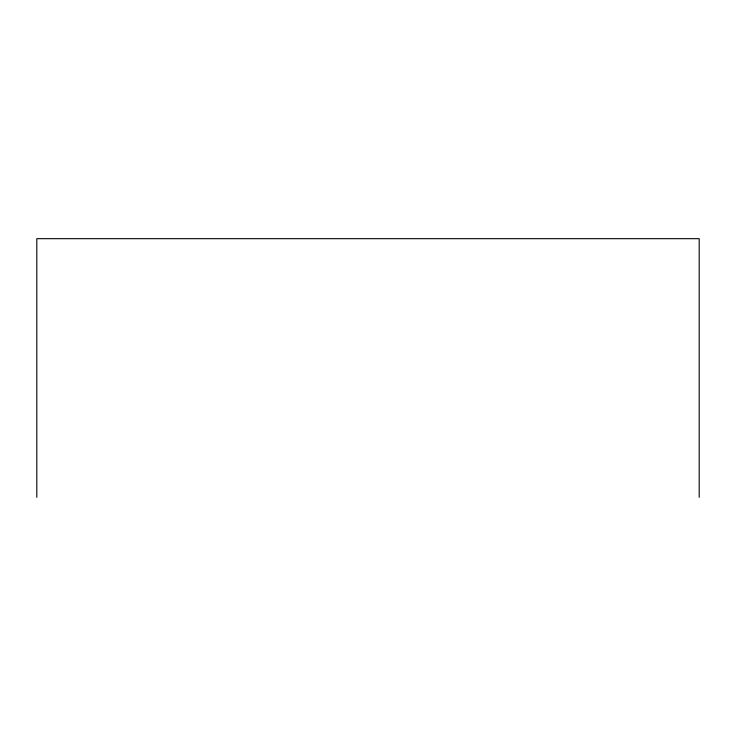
<?xml version="1.0" encoding="UTF-8"?>
<svg xmlns="http://www.w3.org/2000/svg" width="736" height="736" viewBox="0 0 736 736"><rect width="100%" height="100%" fill="white"/><g stroke="black" fill="none" stroke-linecap="round" stroke-linejoin="round"><path stroke-width="1.1" d="M699.2 497.324L699.2 238.676L36.8 238.676L36.8 497.324"/></g></svg>
